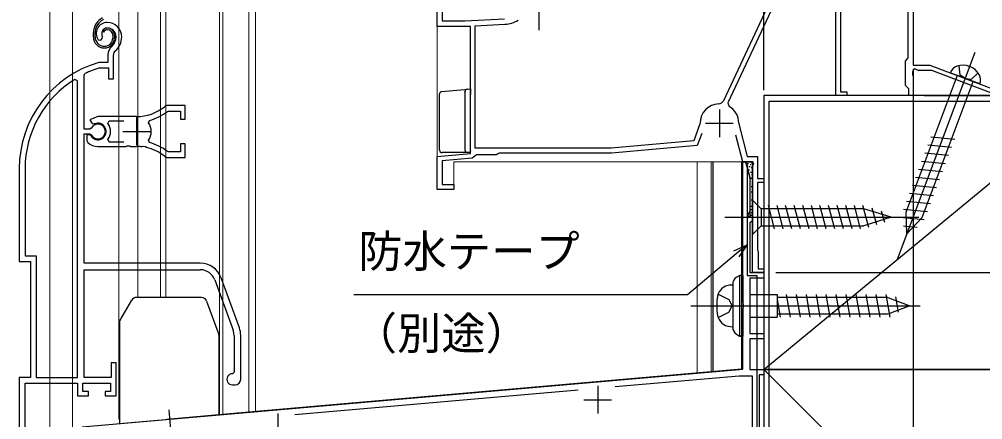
# Model space of a CAD drawing. Units: millimetres, scale not verified. Extents: x -525 to 525, y -783 to 778.
# Drawn here: x -291.2 to -117.1, y -111.3 to -38.9 of the extents above; entities that cross this region are included whole.
import ezdxf
from ezdxf.enums import TextEntityAlignment as Align

# ---------------------------------------------------------------- set-up
doc = ezdxf.new("R2010")
doc.units = ezdxf.units.MM
doc.header["$LTSCALE"] = 4
for name, color, linetype in [('0-2_YKK_11', 7, 'Continuous'), ('0-3_YKK_11E', 7, 'Continuous'), ('0-5_YKK_13', 4, 'Continuous'), ('0-7_YKK_D', 6, 'Continuous'), ('0-9_YSS_K', 3, 'Continuous'), ('0-A_YSS_KE', 3, 'Continuous')]:
    doc.layers.add(name, color=color, linetype=linetype)
doc.layers.add('0-4_YKK_12', color=2, linetype='Continuous', lineweight=18)
doc.styles.add('ＭＳ ゴシック', font='')
doc.styles.get('ＭＳ ゴシック').set_extended_font_data('MS Gothic')

msp = doc.modelspace()

# ---------------------------------------------------------------- linework, layer by layer
at = {"layer": '0-2_YKK_11'}
for p, q in [((-197.303, -35.9), (-197.303, -40.9)), ((-164.703, -55.2), (-164.703, -60.2)), ((-167.203, -57.7), (-162.203, -57.7)), ((-160.349, -90.96), (-160.349, -90.44)), ((-190.222, -105.945), (-241.412, -110.424)), ((-186.699, -105.2), (-186.699, -110.2)), ((-189.199, -107.7), (-184.199, -107.7)), ((-244.499, -110.2), (-244.499, -115.2))]:
    msp.add_line(p, q, dxfattribs=at)
for points in [[(-153.103, -16.4), (-153.103, -30.7), (-148.103, -30.7), (-144.903, -30.532), (-144.903, -28.1), (-143.303, -28.1), (-143.303, -28.8), (-144.103, -28.8), (-144.103, -30.49), (-130.603, -29.783), (-130.603, -27.6), (-131.479, -27.6), (-131.64, -27.212), (-130.603, -26.176), (-130.603, -15.5), (-129.703, -15.5), (-129.703, -47.2), (-126.703, -47.2), (-114.703, -51.7)], [(-167.899, -59.536), (-168.703, -61.744), (-184.203, -63.1), (-204.483, -63.1), (-204.743, -63.25), (-205.003, -63.4), (-208.617, -63.4), (-208.912, -63.644), (-209.36, -64.048), (-214.803, -64.525), (-214.803, -68.8), (-212.703, -68.8), (-212.703, -69.7), (-215.703, -69.7), (-215.703, -63.7), (-209.703, -63.175), (-209.703, -40.2), (-215.703, -40.2), (-215.703, -30.4)], [(-214.653, -31.006), (-214.803, -31.266), (-214.803, -39.2), (-210.703, -39.2), (-203.505, -38.823)], [(-115.698, -52.181), (-126.315, -48.2), (-128.803, -48.2), (-129.403, -47.854), (-129.703, -48.027), (-129.703, -48.242), (-129.823, -48.425), (-129.823, -48.975), (-129.703, -49.158), (-129.703, -52.7), (-130.503, -52.7), (-130.503, -51.5), (-130.803, -51.2), (-131.103, -50.9), (-131.103, -46.5), (-130.853, -46.204), (-130.603, -45.908), (-130.603, -30.884)], [(-165.703, -33.814), (-165.703, -32.2), (-154.403, -32.2), (-154.403, -33.1), (-163.974, -53.626)], [(-142.803, -36.822), (-142.803, -52), (-141.703, -52), (-141.703, -52.7), (-143.703, -52.7), (-143.703, -31.571), (-147.966, -31.794), (-148.177, -31.897), (-148.403, -32), (-150.103, -32), (-150.103, -35), (-150.903, -35), (-150.903, -32), (-153.503, -32), (-153.503, -33.3), (-163.165, -54.02), (-162.961, -54.665)], [(-168.203, -57.687), (-168.221, -57.788), (-169.353, -60.897), (-184.242, -62.2), (-208.803, -62.2), (-208.803, -40.102), (-203.453, -39.821)], [(-161.203, -57.72), (-161.194, -57.794), (-159.722, -63.7), (-157.803, -63.7), (-157.803, -67.7), (-156.703, -67.7), (-156.703, -68.4), (-157.803, -68.4), (-157.803, -80.635), (-157.753, -80.768), (-157.703, -80.9), (-157.703, -84), (-156.703, -84), (-156.703, -84.7), (-158.703, -84.7), (-158.703, -65.427), (-158.48, -65.04), (-158.676, -64.7), (-160.503, -64.7), (-161.712, -59.85)], [(-160.349, -90.44), (-160.499, -90.18), (-160.499, -64.737), (-159.977, -64.668), (-159.199, -67.573), (-159.199, -73.627), (-159.558, -74.25), (-159.599, -74.4), (-159.299, -74.7), (-158.699, -74.7), (-158.699, -75.2), (-158.999, -75.5), (-159.199, -75.7), (-159.199, -84.7), (-156.699, -84.7), (-156.699, -85.7), (-159.199, -85.7), (-159.199, -95.7), (-156.699, -95.7), (-156.699, -96.7), (-159.199, -96.7), (-159.199, -102.2), (-156.699, -102.2), (-156.699, -103.2), (-157.499, -103.2), (-157.499, -120.2)], [(-279.829, -112.58), (-160.499, -102.14), (-160.499, -91.22), (-160.349, -90.96)], [(-246.499, -115.973), (-246.499, -121.5), (-199.72, -121.5), (-158.699, -120.068), (-158.699, -103.4), (-161.131, -103.4), (-183.533, -105.36)]]:
    msp.add_lwpolyline(points, dxfattribs=at)
for centre, radius, start, end in [((-203.714, -34.828), 5, 273, 301.60721), ((-164.881, -53.204), 1, 272.26153, 335.00001), ((-164.703, -57.7), 3.5, 92.26154, 179.78577), ((-164.703, -57.7), 3.5, 359.67129, 60.14177)]:
    msp.add_arc(centre, radius, start, end, dxfattribs=at)
at = {"layer": '0-3_YKK_11E'}
for p, q in [((-269.996, -56.696), (-269.996, -61.696)), ((-267.84, -57.656), (-267.673, -57.191)), ((-272.496, -59.196), (-267.496, -59.196)), ((-267.673, -61.201), (-267.84, -60.737)), ((-258.497, -82.996), (-279.496, -82.996)), ((-255.865, -86.038), (-252.565, -95.107)), ((-251.437, -94.697), (-254.738, -85.628)), ((-251.196, -103.996), (-251.196, -96.065)), ((-252.696, -104.996), (-252.196, -104.996))]:
    msp.add_line(p, q, dxfattribs=at)
for points in [[(-276.937, -42.639), (-276.479, -42.679), (-276.19, -42.391), (-276.147, -42.021)], [(-275.196, -45.36), (-275.196, -46.696), (-276.753, -46.696), (-276.837, -46.708)], [(-276.694, -47.709), (-276.607, -47.696), (-275.096, -47.696), (-275.096, -49.696), (-274.196, -49.696), (-274.196, -45.36)], [(-278.198, -58.583), (-278.465, -58.746), (-279.496, -58.746), (-279.496, -48.994), (-279.324, -48.723)], [(-280.696, -103.696), (-280.696, -50.029), (-281.153, -49.773)], [(-264.42, -55.561), (-264.234, -55.496), (-262.096, -55.496), (-262.096, -56.946), (-261.196, -56.946), (-261.196, -54.496), (-264.339, -54.496)], [(-269.996, -56.496), (-276.996, -56.496), (-278.469, -57.092), (-278.014, -57.742), (-277.639, -57.841)], [(-275.183, -57.781), (-274.946, -57.296), (-272.296, -57.296)], [(-279.496, -82.996), (-279.496, -59.646), (-278.465, -59.646), (-278.198, -59.81)], [(-278.295, -59.946), (-278.555, -59.796), (-278.996, -59.796), (-278.996, -60.806), (-278.837, -61.171)], [(-272.296, -61.096), (-274.946, -61.096), (-275.183, -60.612)], [(-276.996, -61.896), (-271.954, -61.896), (-271.771, -61.776), (-271.221, -61.776), (-271.038, -61.896), (-269.996, -61.896)], [(-269.144, -61.942), (-268.952, -61.847), (-268.403, -61.937), (-268.251, -62.089)], [(-264.339, -63.896), (-261.196, -63.896), (-261.196, -61.446), (-262.096, -61.446), (-262.096, -62.896), (-264.234, -62.896), (-264.42, -62.832)], [(-291.196, -65.896), (-291.196, -82.696), (-289.196, -82.696), (-289.196, -103.696), (-291.196, -103.696), (-291.196, -112.696)], [(-290.146, -65.896), (-290.146, -81.646), (-288.146, -81.646), (-288.146, -103.696), (-280.696, -103.696)], [(-290.146, -112.696), (-290.146, -104.696), (-280.696, -104.696), (-280.696, -106.996), (-278.696, -106.996), (-278.696, -106.196), (-279.696, -106.196), (-279.696, -104.696), (-274.696, -104.696), (-274.696, -106.196), (-275.696, -106.196), (-275.696, -106.996), (-273.696, -106.996), (-273.696, -100.996), (-274.596, -100.996), (-274.596, -103.696), (-279.496, -103.696), (-279.496, -84.196), (-258.497, -84.196)], [(-252.396, -96.065), (-252.396, -102.696), (-252.696, -102.996)]]:
    msp.add_lwpolyline(points, dxfattribs=at)
for centre, radius, start, end in [((-275.296, -41.496), 2, 89.99999, 214.83575), ((-275.296, -42.096), 2.6, 0.00001, 89.99999), ((-275.296, -41.496), 1, 89.99999, 211.6576), ((-275.296, -42.096), 1.6, 0.00001, 89.99999), ((-275.996, -42.096), 2.3, 310.62932, 0), ((-275.996, -42.096), 3.3, 310.62931, 360), ((-273.196, -45.36), 2, 130.62933, 180.00002), ((-273.196, -45.36), 1, 130.62936, 180.00005), ((-271.196, -65.896), 20, 106.38438, 180.00001), ((-271.196, -65.896), 19, 106.81985, 115.3285), ((-271.196, -65.896), 18.95, 121.69984, 180.00001), ((-269.996, -48.496), 8, 270, 308.94245), ((-269.996, -48.496), 9, 284.95661, 308.2843), ((-264.339, -55.496), 1, 89.99999, 128.94244), ((-276.996, -59.196), 1.5, 209.99999, 115.4059), ((-276.996, -59.196), 1.35, 207.03568, 152.96432), ((-276.996, -59.196), 2.3, 322.02012, 37.97988), ((-269.996, -59.196), 2.65, 324.45235, 35.54765), ((-276.996, -59.196), 2.7, 227.01411, 269.99998), ((-269.996, -69.896), 8, 83.8902, 90.00005), ((-269.996, -69.896), 8, 51.05757, 77.40578), ((-269.996, -69.896), 9, 51.71568, 75.04337), ((-264.339, -62.896), 1, 231.05759, 270.00004), ((-258.497, -86.996), 4, 20.00002, 89.99999), ((-258.497, -86.996), 2.8, 20, 89.99998), ((-255.196, -96.065), 2.8, 0.00001, 20.00002), ((-255.196, -96.065), 4, 0.00001, 20.00002), ((-252.696, -103.996), 1, 89.99999, 270.00001), ((-252.196, -103.996), 1, 270.00001, 359.99999)]:
    msp.add_arc(centre, radius, start, end, dxfattribs=at)
at = {"layer": '0-4_YKK_12'}
for p, q in [((-285.697, 105.012), (-285.697, -123.7)), ((-281.597, 105.012), (-281.597, -123.7)), ((-273.197, -111.2), (-273.197, 105.012)), ((-269.797, 105.012), (-269.797, -89.2)), ((-265.697, 105.012), (-265.697, -89.2)), ((-264.697, 105.012), (-264.697, -89.2)), ((-254.997, 105.012), (-254.997, -110.364)), ((-254.397, 105.012), (-254.397, -110.311)), ((-249.697, 105.012), (-249.697, -109.886)), ((-249.697, 105.012), (-249.697, -109.886)), ((-249.697, -109.886), (-249.697, 105.012)), ((-248.499, -109.782), (-248.499, 105.012)), ((-215.703, -29.988), (-215.703, -69.7)), ((-129.703, -29.788), (-129.703, -46.9)), ((-129.703, -48.2), (-129.703, -52.7)), ((-129.703, -52.7), (-156.703, -52.7)), ((-212.703, -64.7), (-160.112, -64.7)), ((-168.699, -64.7), (-168.699, -102.8)), ((-166.199, -64.7), (-166.199, -102.581)), ((-160.699, -64.7), (-160.699, -102.1)), ((-158.703, -84.7), (-158.703, -64.7)), ((-156.699, -84.3), (-156.699, -68.1)), ((-158.699, -84.4), (-158.699, -84.7)), ((-158.699, -84.4), (-158.699, -84.7)), ((-156.699, -84.4), (-156.699, -84.7)), ((-156.699, -84.4), (-156.699, -84.7)), ((-156.699, -84.7), (-156.699, -145.7)), ((-160.699, -102.1), (-249.697, -109.886)), ((-273.197, -111.2), (-273.097, -111.2)), ((-273.197, -111.2), (-273.097, -111.2)), ((-249.697, -109.9), (-264.556, -111.2)), ((-249.697, -109.9), (-264.556, -111.2))]:
    msp.add_line(p, q, dxfattribs=at)
for points in [[(-158.703, -84.7), (-156.703, -84.7), (-156.703, -52.7)], [(-215.703, -69.7), (-212.703, -69.7), (-212.703, -64.7)]]:
    msp.add_lwpolyline(points, dxfattribs=at)
at = {"layer": '0-5_YKK_13'}
for p, q in [((-276.141, -38.649), (-276.519, -38.914)), ((-276.347, -39.16), (-275.968, -38.895)), ((-277.798, -42.097), (-277.798, -41.371)), ((-277.498, -42.097), (-277.498, -41.371)), ((-275.956, -41.258), (-276.238, -41.155)), ((-274.298, -41.797), (-274.298, -42.297)), ((-273.998, -41.797), (-273.998, -42.297)), ((-118.566, -44.911), (-132.613, -82.364)), ((-117.653, -50.594), (-122.99, -48.592)), ((-121.438, -47.302), (-121.268, -48.941)), ((-117.974, -48.602), (-119.18, -49.724)), ((-121.773, -49.049), (-130.994, -73.634)), ((-128.092, -74.723), (-118.87, -50.137)), ((-120.322, -49.593), (-121.268, -48.941)), ((-120.322, -49.593), (-119.18, -49.724)), ((-214.848, -51.959), (-210.743, -51.593)), ((-210.743, -51.593), (-210.256, -51.549)), ((-210.703, -52.047), (-210.703, -62.5)), ((-210.256, -51.549), (-210.237, -51.548)), ((-215.303, -62.5), (-215.303, -52.457)), ((-126.533, -60.173), (-122.205, -60.594)), ((-127.078, -61.627), (-122.751, -62.048)), ((-210.203, -63), (-214.803, -63)), ((-210.003, -63), (-210.203, -63)), ((-210.193, -63), (-210.203, -63)), ((-127.624, -63.081), (-123.296, -63.502)), ((-165.899, -64.7), (-165.899, -102.497)), ((-159.901, -64.952), (-159.209, -67.535)), ((-159.708, -64.7), (-158.899, -64.7)), ((-159.681, -64.983), (-159.481, -64.983)), ((-159.487, -66.143), (-159.287, -66.143)), ((-159.371, -65.524), (-159.171, -65.524)), ((-159.178, -65.138), (-158.978, -65.138)), ((-158.946, -65.718), (-158.746, -65.718)), ((-158.908, -64.945), (-158.708, -64.945)), ((-158.699, -64.9), (-158.699, -74.5)), ((-128.714, -65.989), (-124.387, -66.41)), ((-128.169, -64.535), (-123.841, -64.956)), ((-159.199, -67.612), (-159.199, -74.5)), ((-159.101, -66.529), (-158.901, -66.529)), ((-159.101, -67.65), (-158.901, -67.65)), ((-158.908, -66.993), (-158.708, -66.993)), ((-129.26, -67.443), (-124.932, -67.864)), ((-158.985, -69.157), (-158.785, -69.157)), ((-158.869, -67.959), (-158.699, -67.959)), ((-158.753, -69.504), (-158.699, -69.504)), ((-129.805, -68.897), (-125.477, -69.318)), ((-158.985, -70.084), (-158.785, -70.084)), ((-158.83, -70.741), (-158.699, -70.741)), ((-130.35, -70.351), (-126.023, -70.772)), ((-159.024, -72.673), (-158.824, -72.673)), ((-158.985, -71.552), (-158.785, -71.552)), ((-158.869, -72.055), (-158.699, -72.055)), ((-158.703, -71.6), (-158.703, -77.8)), ((-158.703, -71.6), (-157.153, -73.15)), ((-154.727, -76.8), (-155.852, -72.6)), ((-153.174, -76.8), (-154.299, -72.6)), ((-151.621, -76.8), (-152.746, -72.6)), ((-150.068, -76.8), (-151.193, -72.6)), ((-148.515, -76.8), (-149.64, -72.6)), ((-146.962, -76.8), (-148.088, -72.6)), ((-145.409, -76.8), (-146.535, -72.6)), ((-143.856, -76.8), (-144.982, -72.6)), ((-142.303, -76.8), (-143.429, -72.6)), ((-140.75, -76.8), (-141.876, -72.6)), ((-139.198, -76.8), (-140.323, -72.6)), ((-137.714, -76.541), (-138.77, -72.6)), ((-136.282, -76.09), (-137.096, -73.054)), ((-130.896, -71.805), (-126.568, -72.226)), ((-163.703, -74.7), (-128.703, -74.7)), ((-159.062, -73.291), (-158.862, -73.291)), ((-159.024, -74.296), (-158.824, -74.296)), ((-158.999, -74.7), (-158.899, -74.7)), ((-158.946, -73.832), (-158.746, -73.832)), ((-138.619, -73.15), (-157.153, -73.15)), ((-157.153, -73.15), (-157.153, -76.25)), ((-133.703, -74.7), (-138.619, -73.15)), ((-133.703, -74.7), (-138.619, -76.25)), ((-134.85, -75.638), (-135.399, -73.589)), ((-131.507, -74.759), (-127.718, -75.128)), ((-131.441, -73.259), (-127.113, -73.68)), ((-130.857, -77.682), (-130.994, -73.634)), ((-130.857, -77.682), (-128.092, -74.723)), ((-158.703, -77.8), (-157.153, -76.25)), ((-157.153, -76.25), (-138.619, -76.25)), ((-131.455, -76.272), (-129.009, -76.51)), ((-161.63, -85.556), (-161.098, -85.201)), ((-161.098, -85.201), (-161.098, -96.201)), ((-160.499, -85.201), (-161.098, -85.201)), ((-160.499, -85.201), (-160.999, -85.201)), ((-160.499, -85.201), (-160.499, -96.201)), ((-162.791, -86.944), (-162.298, -86.901)), ((-162.298, -86.804), (-162.298, -94.598)), ((-164.95, -88.601), (-163.002, -89.551)), ((-159.199, -88.651), (-154.299, -88.651)), ((-154.299, -88.651), (-154.299, -92.751)), ((-152.655, -88.651), (-151.945, -92.751)), ((-150.855, -88.651), (-150.145, -92.751)), ((-149.055, -88.651), (-148.345, -92.751)), ((-147.255, -88.651), (-146.545, -92.751)), ((-145.455, -88.651), (-144.745, -92.751)), ((-143.655, -88.651), (-142.945, -92.751)), ((-141.855, -88.651), (-141.145, -92.751)), ((-140.055, -88.651), (-139.345, -92.751)), ((-138.255, -88.651), (-137.545, -92.751)), ((-136.455, -88.651), (-135.745, -92.751)), ((-134.655, -88.651), (-133.945, -92.751)), ((-272.963, -93.298), (-270.886, -89.7)), ((-258.298, -89.2), (-270.02, -89.2)), ((-257.358, -89.858), (-255.158, -95.903)), ((-163.002, -89.551), (-162.391, -90.701)), ((-134.299, -89.201), (-154.299, -89.201)), ((-154.299, -89.552), (-153.745, -92.751)), ((-134.299, -89.201), (-130.299, -90.701)), ((-132.871, -89.098), (-132.383, -91.848)), ((-169.843, -90.701), (-128.429, -90.701)), ((-164.95, -92.801), (-163.002, -91.851)), ((-163.002, -91.851), (-162.391, -90.701)), ((-134.299, -92.201), (-154.299, -92.201)), ((-130.299, -90.701), (-134.299, -92.201)), ((-273.097, -93.798), (-273.097, -112)), ((-159.199, -92.751), (-154.299, -92.751)), ((-162.791, -94.458), (-162.298, -94.501)), ((-255.097, -110.425), (-255.097, -96.245)), ((-161.63, -95.846), (-161.098, -96.201)), ((-160.498, -96.201), (-161.098, -96.201)), ((-160.499, -96.201), (-160.999, -96.201)), ((-160.999, -96.201), (-160.499, -96.201)), ((-263.356, -118.495), (-264.144, -109.492)), ((-273.097, -112), (-255.097, -110.425))]:
    msp.add_line(p, q, dxfattribs=at)
for points in [[(-210.248, -51.549), (-209.703, -51.5), (-209.703, -52.504)], [(-209.703, -62.7), (-209.755, -62.87), (-209.869, -62.968), (-210.003, -63)]]:
    msp.add_lwpolyline(points, dxfattribs=at)
for centre, radius, start, end in [((-274.798, -41.371), 3, 125, 180), ((-274.798, -41.371), 2.7, 125, 180), ((-275.298, -41.497), 1, 90, 160), ((-275.298, -41.497), 0.7, 90, 160), ((-275.298, -41.797), 1.3, 0, 90), ((-275.298, -41.797), 1, 0, 90), ((-275.798, -42.097), 2, 180, 270), ((-275.798, -42.097), 1.7, 180, 270), ((-275.798, -42.297), 1.8, 270, 0), ((-275.798, -42.297), 1.5, 270, 360), ((-121.191, -49.203), 1.9, 108.78333, 161.25089), ((-120.708, -50.623), 3.4, 30.09667, 108.78333), ((-119.41, -49.871), 1.9, 337.62911, 30.09667), ((-214.803, -52.457), 0.5, 95.10217, 180), ((-210.203, -52.047), 0.5, 95.10217, 180), ((-214.803, -62.5), 0.5, 180, 188.23791), ((-214.803, -62.5), 0.5, 188.23791, 269), ((-210.203, -62.5), 0.5, 180, 270), ((-214.803, -62.5), 0.5, 269, 270), ((-159.708, -64.9), 0.2, 90, 195), ((-158.899, -64.9), 0.2, 0, 90), ((-159.499, -67.612), 0.3, 0, 15), ((-158.999, -74.5), 0.2, 180, 270), ((-158.899, -74.5), 0.2, 270, 0), ((-162.574, -89.434), 2.5, 94.97342, 168.76363), ((-160.798, -86.804), 1.5, 123.69007, 180), ((-270.02, -90.2), 1, 90, 150), ((-258.298, -90.2), 1, 20, 90), ((-156.199, -90.701), 9, 168.76363, 191.23637), ((-272.097, -93.798), 1, 150, 180), ((-162.574, -91.967), 2.5, 191.23637, 265.02658), ((-160.798, -94.598), 1.5, 180, 236.30993), ((-256.097, -96.245), 1, 0, 20)]:
    msp.add_arc(centre, radius, start, end, dxfattribs=at)
msp.add_ellipse((-210.712, -52.092), major_axis=(0, 0.502), ratio=0.017394, start_param=4.715495, end_param=4.8029789, dxfattribs=at)
at = {"layer": '0-7_YKK_D'}
for p, q in [((-156.699, -51.7), (-156.699, 54.3)), ((-129.703, -47.9), (-129.703, -186.7)), ((-129.703, -47.9), (-129.703, -186.7)), ((-127.699, -52.7), (35.297, -52.7)), ((-127.499, -52.7), (15.297, -52.7)), ((-154.499, -84.7), (-24.703, -84.7)), ((-154.499, -102.2), (15.297, -102.2))]:
    msp.add_line(p, q, dxfattribs=at)
for points in [[(-159.698, -79.681), (-161.652, -81.32), (-170.478, -88.726), (-230.755, -88.726)], [(-162.091, -80.797), (-159.698, -79.681), (-161.213, -81.844)]]:
    msp.add_lwpolyline(points, dxfattribs=at)
at = {"layer": '0-9_YSS_K'}
for q in [(-96.699, -52.7), (-36.699, -222.2)]:
    msp.add_line((-156.699, -102.2), q, dxfattribs=at)
at = {"layer": '0-A_YSS_KE'}
for p, q in [((-155.699, -53.7), (-114.699, -53.7)), ((-155.699, -163.831), (-155.699, -53.7)), ((-159.698, -65.232), (-159.698, -85.233)), ((-159.698, -85.233), (-157.953, -85.233)), ((-157.953, -85.233), (-157.953, -140.233))]:
    msp.add_line(p, q, dxfattribs=at)
for points in [[(-156.699, -52.7), (-156.699, -102.2), (-96.699, -102.2)], [(-96.699, -102.2), (-96.699, -52.7), (-156.699, -52.7)]]:
    msp.add_lwpolyline(points, dxfattribs=at)
msp.add_lwpolyline([(-36.699, -222.2), (-36.699, -102.2), (-156.699, -102.2), (-156.699, -222.2)], close=True, dxfattribs=at)

# ---------------------------------------------------------------- texts
at = {"layer": '0-7_YKK_D', "style": 'ＭＳ ゴシック'}
for s, p in [('防水テープ', (-229.948, -85.531)), ('（別途）', (-230.948, -100.364))]:
    msp.add_text(s, height=5.865, dxfattribs=at).set_placement(p, align=Align.BOTTOM_LEFT)

doc.saveas('drawing.dxf')
